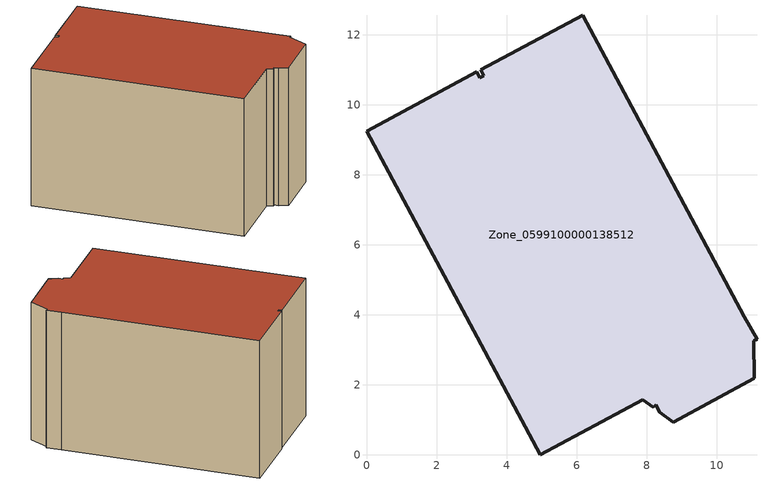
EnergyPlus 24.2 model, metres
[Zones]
Zone_0599100000138512
 floor ground (C_G): 3.24,10.77 3.35,10.82 3.26,10.99 6.17,12.56 10.79,3.94 11.15,3.3 11.06,3.26 11.07,2.19 8.76,0.94 8.38,1.21 8.26,1.43 8.19,1.35 7.89,1.57 4.96,0 0,9.24 3.15,10.94 z0
 wall outside (C_F): 4.96,0 7.89,1.57 8.19,1.35 8.26,1.43 8.38,1.21 8.76,0.94 11.07,2.19 11.06,3.26 11.15,3.3 10.79,3.94 6.17,12.56 3.26,10.99 3.35,10.82 3.24,10.77 3.15,10.94 0,9.24 4.96,0 z0:7.15
 roof outside (C_R): 3.26,10.99 3.35,10.82 3.24,10.77 3.15,10.94 0,9.24 4.96,0 7.89,1.57 8.19,1.35 8.26,1.43 8.38,1.21 8.76,0.94 11.07,2.19 11.06,3.26 11.15,3.3 10.79,3.94 6.17,12.56 z7.15
[BUILDING]
Pand.0599100000138512: North Axis=0; Terrain=City; Loads Convergence Tolerance Value=0.04; Temperature Convergence Tolerance Value=0.4; Solar Distribution=FullExterior; Maximum Number of Warmup Days=25; Minimum Number of Warmup Days=1
[Site:Location]
Rotterdam.The.Hague.AP_ZH_NLD Design_Conditions: Latitude=51.96; Longitude=4.45; Time Zone=1; Elevation=-4.5
[SITE:GROUNDTEMPERATURE:BUILDINGSURFACE]
18, 18, 18, 18, 18, 18, 18, 18, 18, 18, 18, 18
[MATERIAL] Thermal Absorptance=0.9; Solar Absorptance=0.7; Visible Absorptance=0.7
Name | Roughness | Thickness | Conductivity | Density | Specific Heat
G.D.1965 | MediumSmooth | 0.15 | 1 | 540 | 1210
F.D.1965 | Rough | 0.3 | 0.857143 | 1920 | 840
R.D.1965 | MediumRough | 0.2 | 0.08 | 1500 | 1000
[CONSTRUCTION]
C_G: G.D.1965
C_F: F.D.1965
C_R: R.D.1965
[ZONE]
Zone_0599100000138512: Type=1; Multiplier=1; Ceiling Height=Autocalculate; Volume=Autocalculate; Floor Area=autocalculate; Part of Total Floor Area=Yes
[ZONEINFILTRATION:DESIGNFLOWRATE]
Infil_Zone_0599100000138512: Zone or ZoneList or Space or SpaceList=Zone_0599100000138512; Schedule=AlwaysOn; Design Flow Rate Calculation Method=Flow/Area; Flow Rate per Floor Area=0.0042; Constant Term Coefficient=1; Temperature Term Coefficient=0; Velocity Term Coefficient=0; Velocity Squared Term Coefficient=0
[HVACTEMPLATE:ZONE:IDEALLOADSAIRSYSTEM]
Zone_0599100000138512: Maximum Heating Supply Air Temperature=50; Minimum Cooling Supply Air Temperature=13; Maximum Heating Supply Air Humidity Ratio=0.0156; Minimum Cooling Supply Air Humidity Ratio=0.0077; Heating Limit=NoLimit; Cooling Limit=NoLimit; Dehumidification Control Type=ConstantSensibleHeatRatio; Cooling Sensible Heat Ratio=0.7; Dehumidification Setpoint=60; Humidification Control Type=None; Humidification Setpoint=30; Outdoor Air Method=None; Outdoor Air Flow Rate per Person=0.00944; Outdoor Air Flow Rate per Zone Floor Area=0; Outdoor Air Flow Rate per Zone=0; Demand Controlled Ventilation Type=None; Outdoor Air Economizer Type=NoEconomizer; Heat Recovery Type=None; Sensible Heat Recovery Effectiveness=0.7; Latent Heat Recovery Effectiveness=0.65
[ZONECONTROL:THERMOSTAT]
ThermostatControl_Zone_0599100000138512: Zone or ZoneList=Zone_0599100000138512; Control Type Schedule=DualSetpointControlType; Control 1=Thermostat_Zone_0599100000138512; Temperature Difference Between Cutout And Setpoint=0
[THERMOSTATSETPOINT:DUALSETPOINT]
Thermostat_Zone_0599100000138512: Heating Setpoint Temperature Schedule=HeatingSetpoint_Zone_0599100000138512; Cooling Setpoint Temperature Schedule=CoolingSetpoint_Zone_0599100000138512
[SCHEDULE:COMPACT]
HeatingSetpoint_Zone_0599100000138512: Through: 12/31, For: AllDays, Until: 24:00, 21
CoolingSetpoint_Zone_0599100000138512: Through: 12/31, For: AllDays, Until: 24:00, 24
DualSetpointControlType: Through: 12/31, For: AllDays, Until: 24:00, 4
AlwaysOn: Through: 12/31, For: AllDays, Until: 24:00, 1
